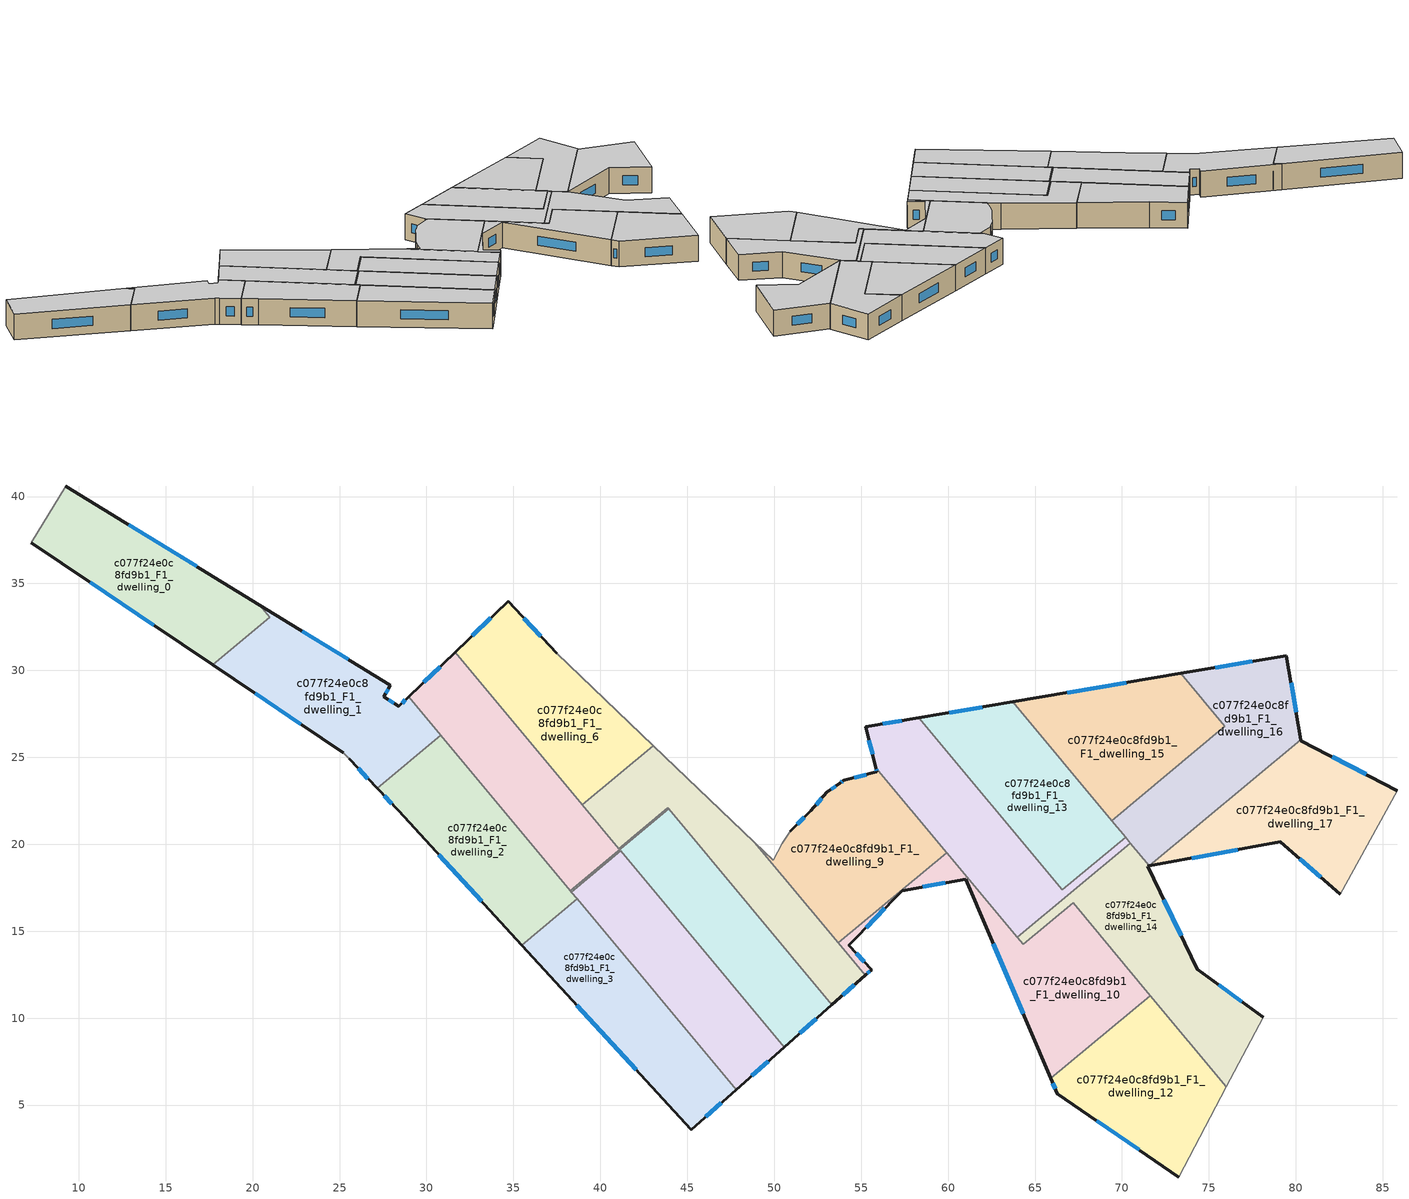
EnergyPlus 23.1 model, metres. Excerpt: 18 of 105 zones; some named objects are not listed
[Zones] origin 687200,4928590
c077f24e0c8fd9b1_F1_dwelling_0
 floor to c077f24e0c8fd9b1_F0_dwelling_0 (EU_floor_Construction): 20.42,33.75 20.99,33.06 17.71,30.32 7.26,37.34 9.26,40.6 z3
 wall outside (EU_wall_Construction): 20.42,33.75 9.26,40.6 / 7.26,37.34 17.71,30.32 z3:6
 wall to c077f24e0c8fd9b1_F1_dwelling_1 (EU_wall_Construction): 17.71,30.32 20.99,33.06 20.42,33.75 z3:6
 wall adiabatic (EU_wall_Construction): 9.26,40.6 7.26,37.34 z3:6
 window (EU_Window_Construction): 16.79,35.98 12.89,38.37 / 10.66,35.06 14.31,32.6 z3.98:5.02
 ceiling to c077f24e0c8fd9b1_F2_dwelling_0 (EU_floor_Construction): 20.99,33.06 20.42,33.75 9.26,40.6 7.26,37.34 17.71,30.32 z6
c077f24e0c8fd9b1_F1_dwelling_1
 floor to c077f24e0c8fd9b1_F0_dwelling_1 (EU_floor_Construction): 27.93,29.13 27.53,28.47 28.41,27.93 28.98,28.48 30.81,26.28 27.16,23.23 25.56,24.91 25.22,25.26 17.71,30.32 20.99,33.06 20.42,33.75 z3
 wall outside (EU_wall_Construction): 28.98,28.48 28.41,27.93 27.53,28.47 27.93,29.13 20.42,33.75 / 25.56,24.91 27.16,23.23 / 17.71,30.32 25.22,25.26 z3:6
 wall to c077f24e0c8fd9b1_F1_dwelling_2 (EU_wall_Construction): 27.16,23.23 30.81,26.28 z3:6
 wall adiabatic (EU_wall_Construction): 25.22,25.26 25.56,24.91 z3:6
 wall to c077f24e0c8fd9b1_F1_dwelling_4 (EU_wall_Construction): 30.81,26.28 28.98,28.48 z3:6
 window (EU_Window_Construction): 25.49,30.63 22.86,32.25 / 27.66,28.69 27.8,28.92 / 28.12,28.11 27.82,28.3 / 28.79,28.3 28.6,28.11 / 26.08,24.37 26.64,23.78 / 20.15,28.68 22.78,26.91 z3.98:5.02
 ceiling to c077f24e0c8fd9b1_F2_dwelling_1 (EU_floor_Construction): 30.81,26.28 28.98,28.48 28.41,27.93 27.53,28.47 27.93,29.13 20.42,33.75 20.99,33.06 17.71,30.32 25.22,25.26 25.56,24.91 27.16,23.23 z6
c077f24e0c8fd9b1_F1_dwelling_10
 floor to c077f24e0c8fd9b1_F0_dwelling_10 (EU_floor_Construction): 67.19,16.64 71.63,11.3 65.91,6.53 61.02,17.99 57.35,17.33 54.29,14.18 55.61,12.79 55.24,12.46 53.69,14.33 59.92,19.52 64.31,14.24 z3
 wall outside (EU_wall_Construction): 55.24,12.46 55.61,12.79 54.29,14.18 57.35,17.33 61.02,17.99 65.91,6.53 z3:6
 wall to c077f24e0c8fd9b1_F1_dwelling_9 (EU_wall_Construction): 59.92,19.52 53.69,14.33 z3:6
 wall to c077f24e0c8fd9b1_F1_dwelling_14 (EU_wall_Construction): 71.63,11.3 67.19,16.64 64.31,14.24 63.97,14.65 z3:6
 wall to c077f24e0c8fd9b1_F1_dwelling_12 (EU_wall_Construction): 65.91,6.53 71.63,11.3 z3:6
 wall to c077f24e0c8fd9b1_F1_dwelling_8 (EU_wall_Construction): 53.69,14.33 55.24,12.46 z3:6
 wall to c077f24e0c8fd9b1_F1_dwelling_11 (EU_wall_Construction): 63.97,14.65 59.92,19.52 z3:6
 window (EU_Window_Construction): 58.54,17.55 59.83,17.78 / 55.29,15.21 56.35,16.31 / 55.18,13.25 54.72,13.73 / 55.36,12.57 55.49,12.69 / 62.61,14.26 64.32,10.26 z3.98:5.02
 ceiling to c077f24e0c8fd9b1_F2_dwelling_10 (EU_floor_Construction): 71.63,11.3 67.19,16.64 64.31,14.24 59.92,19.52 53.69,14.33 55.24,12.46 55.61,12.79 54.29,14.18 57.35,17.33 61.02,17.99 65.91,6.53 z6
c077f24e0c8fd9b1_F1_dwelling_11
 floor to c077f24e0c8fd9b1_F0_dwelling_11 (EU_floor_Construction): 70.2,20.4 70.47,20.07 63.97,14.65 55.85,24.4 55.25,26.75 58.32,27.27 66.57,17.37 z3
 wall outside (EU_wall_Construction): 58.32,27.27 55.25,26.75 55.85,24.4 z3:6
 wall to c077f24e0c8fd9b1_F1_dwelling_13 (EU_wall_Construction): 70.2,20.4 66.57,17.37 58.32,27.27 z3:6
 wall to c077f24e0c8fd9b1_F1_dwelling_14 (EU_wall_Construction): 63.97,14.65 70.47,20.07 z3:6
 wall to c077f24e0c8fd9b1_F1_dwelling_16 (EU_wall_Construction): 70.47,20.07 70.2,20.4 z3:6
 wall to c077f24e0c8fd9b1_F1_dwelling_9 (EU_wall_Construction): 55.85,24.4 59.92,19.52 z3:6
 window (EU_Window_Construction): 57.32,27.1 56.25,26.92 / 55.45,25.99 55.65,25.16 z3.98:5.02
 ceiling to c077f24e0c8fd9b1_F2_dwelling_11 (EU_floor_Construction): 66.57,17.37 58.32,27.27 55.25,26.75 55.85,24.4 63.97,14.65 70.47,20.07 70.2,20.4 z6
c077f24e0c8fd9b1_F1_dwelling_12
 floor to c077f24e0c8fd9b1_F0_dwelling_12 (EU_floor_Construction): 71.63,11.3 76,6.06 73.26,0.86 66.28,5.65 65.91,6.53 z3
 wall outside (EU_wall_Construction): 65.91,6.53 66.28,5.65 73.26,0.86 z3:6
 wall adiabatic (EU_wall_Construction): 73.26,0.86 76,6.06 z3:6
 wall to c077f24e0c8fd9b1_F1_dwelling_14 (EU_wall_Construction): 76,6.06 71.63,11.3 z3:6
 window (EU_Window_Construction): 68.55,4.1 70.99,2.42 / 66.03,6.24 66.16,5.94 z3.98:5.02
 ceiling to c077f24e0c8fd9b1_F2_dwelling_12 (EU_floor_Construction): 73.26,0.86 76,6.06 71.63,11.3 65.91,6.53 66.28,5.65 z6
c077f24e0c8fd9b1_F1_dwelling_13
 floor to c077f24e0c8fd9b1_F0_dwelling_13 (EU_floor_Construction): 63.71,28.19 70.2,20.4 66.57,17.37 58.32,27.27 z3
 wall outside (EU_wall_Construction): 63.71,28.19 58.32,27.27 z3:6
 wall to c077f24e0c8fd9b1_F1_dwelling_15 (EU_wall_Construction): 69.4,21.36 63.71,28.19 z3:6
 wall to c077f24e0c8fd9b1_F1_dwelling_16 (EU_wall_Construction): 70.2,20.4 69.4,21.36 z3:6
 window (EU_Window_Construction): 61.96,27.89 60.08,27.57 z3.98:5.02
 ceiling to c077f24e0c8fd9b1_F2_dwelling_13 (EU_floor_Construction): 70.2,20.4 63.71,28.19 58.32,27.27 66.57,17.37 z6
c077f24e0c8fd9b1_F1_dwelling_14
 floor to c077f24e0c8fd9b1_F0_dwelling_14 (EU_floor_Construction): 71.57,18.76 71.49,18.74 74.33,12.8 78.11,10.06 76,6.06 67.19,16.64 64.31,14.24 63.97,14.65 70.47,20.07 z3
 wall outside (EU_wall_Construction): 78.11,10.06 74.33,12.8 71.49,18.74 71.57,18.76 z3:6
 wall adiabatic (EU_wall_Construction): 76,6.06 78.11,10.06 z3:6
 wall to c077f24e0c8fd9b1_F1_dwelling_16 (EU_wall_Construction): 71.57,18.76 70.48,20.07 z3:6
 window (EU_Window_Construction): 73.41,14.73 72.41,16.81 / 76.88,10.95 75.56,11.91 z3.98:5.02
 ceiling to c077f24e0c8fd9b1_F2_dwelling_14 (EU_floor_Construction): 76,6.06 78.11,10.06 74.33,12.8 71.49,18.74 71.57,18.76 70.47,20.07 63.97,14.65 64.31,14.24 67.19,16.64 z6
c077f24e0c8fd9b1_F1_dwelling_15
 floor to c077f24e0c8fd9b1_F0_dwelling_15 (EU_floor_Construction): 73.39,29.82 75.92,26.79 69.4,21.36 63.71,28.19 z3
 wall outside (EU_wall_Construction): 73.39,29.82 63.71,28.19 z3:6
 wall to c077f24e0c8fd9b1_F1_dwelling_16 (EU_wall_Construction): 69.4,21.36 75.92,26.79 73.39,29.82 z3:6
 window (EU_Window_Construction): 70.24,29.29 66.86,28.72 z3.98:5.02
 ceiling to c077f24e0c8fd9b1_F2_dwelling_15 (EU_floor_Construction): 75.92,26.79 73.39,29.82 63.71,28.19 69.4,21.36 z6
c077f24e0c8fd9b1_F1_dwelling_16
 floor to c077f24e0c8fd9b1_F0_dwelling_16 (EU_floor_Construction): 79.46,30.85 80.28,26.01 71.58,18.76 71.57,18.76 69.4,21.36 75.92,26.79 73.39,29.82 z3
 wall outside (EU_wall_Construction): 80.28,26.01 79.46,30.85 73.39,29.82 / 71.57,18.76 71.58,18.76 z3:6
 wall to c077f24e0c8fd9b1_F1_dwelling_17 (EU_wall_Construction): 71.58,18.76 80.28,26.01 z3:6
 window (EU_Window_Construction): 77.48,30.52 75.36,30.16 / 80.01,27.58 79.73,29.28 z3.98:5.02
 ceiling to c077f24e0c8fd9b1_F2_dwelling_16 (EU_floor_Construction): 80.28,26.01 79.46,30.85 73.39,29.82 75.92,26.79 69.4,21.36 71.57,18.76 71.58,18.76 z6
c077f24e0c8fd9b1_F1_dwelling_17
 floor to c077f24e0c8fd9b1_F0_dwelling_17 (EU_floor_Construction): 85.84,23.08 82.55,17.11 79.09,20.14 71.58,18.76 80.28,26.01 80.29,25.95 z3
 wall outside (EU_wall_Construction): 85.84,23.08 80.29,25.95 80.28,26.01 / 71.58,18.76 79.09,20.14 82.55,17.11 z3:6
 wall adiabatic (EU_wall_Construction): 82.55,17.11 85.84,23.08 z3:6
 window (EU_Window_Construction): 84.04,24.02 82.09,25.02 / 80.22,19.16 81.42,18.1 / 74.02,19.21 76.65,19.69 z3.98:5.02
 ceiling to c077f24e0c8fd9b1_F2_dwelling_17 (EU_floor_Construction): 82.55,17.11 85.84,23.08 80.29,25.95 80.28,26.01 71.58,18.76 79.09,20.14 z6
c077f24e0c8fd9b1_F1_dwelling_2
 floor to c077f24e0c8fd9b1_F0_dwelling_2 (EU_floor_Construction): 30.81,26.28 38.66,16.86 35.48,14.21 28.4,21.91 27.16,23.23 z3
 wall outside (EU_wall_Construction): 27.16,23.23 28.4,21.91 35.48,14.21 z3:6
 wall to c077f24e0c8fd9b1_F1_dwelling_3 (EU_wall_Construction): 35.48,14.21 38.66,16.86 z3:6
 wall to c077f24e0c8fd9b1_F1_dwelling_5 (EU_wall_Construction): 38.66,16.86 38.33,17.25 z3:6
 wall to c077f24e0c8fd9b1_F1_dwelling_4 (EU_wall_Construction): 38.27,17.32 30.81,26.27 z3:6
 wall to c077f24e0c8fd9b1_F1_dwelling_7 (EU_wall_Construction): 38.33,17.25 38.27,17.32 z3:6
 window (EU_Window_Construction): 30.7,19.41 33.18,16.71 / 27.56,22.8 28,22.34 z3.98:5.02
 ceiling to c077f24e0c8fd9b1_F2_dwelling_2 (EU_floor_Construction): 38.66,16.86 30.81,26.28 27.16,23.23 28.4,21.91 35.48,14.21 z6
c077f24e0c8fd9b1_F1_dwelling_3
 floor to c077f24e0c8fd9b1_F0_dwelling_3 (EU_floor_Construction): 38.66,16.86 47.8,5.88 45.22,3.59 35.48,14.21 z3
 wall outside (EU_wall_Construction): 35.48,14.21 45.22,3.59 47.8,5.88 z3:6
 wall to c077f24e0c8fd9b1_F1_dwelling_5 (EU_wall_Construction): 47.8,5.88 38.66,16.86 z3:6
 window (EU_Window_Construction): 38.65,10.75 42.05,7.05 / 46.06,4.34 46.96,5.14 z3.98:5.02
 ceiling to c077f24e0c8fd9b1_F2_dwelling_3 (EU_floor_Construction): 47.8,5.88 38.66,16.86 35.48,14.21 45.22,3.59 z6
c077f24e0c8fd9b1_F1_dwelling_4
 floor to c077f24e0c8fd9b1_F0_dwelling_4 (EU_floor_Construction): 43.87,22.11 43.93,22.03 38.27,17.32 28.98,28.48 31.65,31.04 41.05,19.76 z3
 wall outside (EU_wall_Construction): 31.65,31.04 28.98,28.48 z3:6
 wall to c077f24e0c8fd9b1_F1_dwelling_8 (EU_wall_Construction): 43.93,22.03 43.87,22.11 41.05,19.76 38.96,22.26 z3:6
 wall to c077f24e0c8fd9b1_F1_dwelling_7 (EU_wall_Construction): 38.27,17.32 43.93,22.03 z3:6
 wall to c077f24e0c8fd9b1_F1_dwelling_6 (EU_wall_Construction): 38.96,22.26 31.65,31.04 z3:6
 window (EU_Window_Construction): 30.78,30.21 29.85,29.31 z3.98:5.02
 ceiling to c077f24e0c8fd9b1_F2_dwelling_4 (EU_floor_Construction): 41.05,19.76 31.65,31.04 28.98,28.48 38.27,17.32 43.93,22.03 43.87,22.11 z6
c077f24e0c8fd9b1_F1_dwelling_5
 floor to c077f24e0c8fd9b1_F0_dwelling_5 (EU_floor_Construction): 41.17,19.61 50.57,8.33 47.8,5.88 38.33,17.25 z3
 wall outside (EU_wall_Construction): 47.8,5.88 50.57,8.33 z3:6
 wall to c077f24e0c8fd9b1_F1_dwelling_7 (EU_wall_Construction): 50.57,8.33 41.17,19.61 38.33,17.25 z3:6
 window (EU_Window_Construction): 48.7,6.68 49.67,7.53 z3.98:5.02
 ceiling to c077f24e0c8fd9b1_F2_dwelling_5 (EU_floor_Construction): 50.57,8.33 41.17,19.61 38.33,17.25 47.8,5.88 z6
c077f24e0c8fd9b1_F1_dwelling_6
 floor to c077f24e0c8fd9b1_F0_dwelling_6 (EU_floor_Construction): 37.49,30.97 43.05,25.67 38.96,22.26 31.65,31.04 34.7,33.97 z3
 wall outside (EU_wall_Construction): 37.49,30.97 34.7,33.97 31.65,31.04 z3:6
 wall adiabatic (EU_wall_Construction): 43.05,25.67 37.49,30.97 z3:6
 wall to c077f24e0c8fd9b1_F1_dwelling_8 (EU_wall_Construction): 38.96,22.26 43.05,25.67 z3:6
 window (EU_Window_Construction): 36.58,31.95 35.61,33 / 33.71,33.02 32.64,31.99 z3.98:5.02
 ceiling to c077f24e0c8fd9b1_F2_dwelling_6 (EU_floor_Construction): 43.05,25.67 37.49,30.97 34.7,33.97 31.65,31.04 38.96,22.26 z6
c077f24e0c8fd9b1_F1_dwelling_7
 floor to c077f24e0c8fd9b1_F0_dwelling_7 (EU_floor_Construction): 43.93,22.03 53.32,10.76 50.57,8.33 41.17,19.61 38.33,17.25 38.27,17.32 z3
 wall outside (EU_wall_Construction): 50.57,8.33 53.32,10.76 z3:6
 wall to c077f24e0c8fd9b1_F1_dwelling_8 (EU_wall_Construction): 53.32,10.76 43.93,22.03 z3:6
 window (EU_Window_Construction): 51.46,9.12 52.42,9.97 z3.98:5.02
 ceiling to c077f24e0c8fd9b1_F2_dwelling_7 (EU_floor_Construction): 53.32,10.76 43.93,22.03 38.27,17.32 38.33,17.25 41.17,19.61 50.57,8.33 z6
c077f24e0c8fd9b1_F1_dwelling_8
 floor to c077f24e0c8fd9b1_F0_dwelling_8 (EU_floor_Construction): 48.86,20.12 55.24,12.46 53.32,10.76 43.87,22.11 41.05,19.76 38.96,22.26 43.05,25.67 z3
 wall outside (EU_wall_Construction): 53.32,10.76 55.24,12.46 z3:6
 wall adiabatic (EU_wall_Construction): 48.86,20.12 43.05,25.67 z3:6
 wall to c077f24e0c8fd9b1_F1_dwelling_9 (EU_wall_Construction): 53.68,14.33 48.86,20.12 z3:6
 window (EU_Window_Construction): 53.94,11.32 54.61,11.91 z3.98:5.02
 ceiling to c077f24e0c8fd9b1_F2_dwelling_8 (EU_floor_Construction): 55.24,12.46 48.86,20.12 43.05,25.67 38.96,22.26 41.05,19.76 43.87,22.11 53.32,10.76 z6
c077f24e0c8fd9b1_F1_dwelling_9
 floor to c077f24e0c8fd9b1_F0_dwelling_9 (EU_floor_Construction): 55.91,24.16 55.85,24.4 59.92,19.52 53.69,14.33 48.86,20.12 49.93,19.09 50.46,20.05 50.93,20.75 52.1,21.93 53.03,22.98 53.78,23.52 53.99,23.67 z3
 wall outside (EU_wall_Construction): 55.85,24.4 55.91,24.16 53.99,23.67 53.78,23.52 53.03,22.98 52.1,21.93 50.93,20.75 z3:6
 wall adiabatic (EU_wall_Construction): 50.93,20.75 50.46,20.05 49.93,19.09 48.86,20.12 z3:6
 window (EU_Window_Construction): 51.72,21.55 51.31,21.14 / 52.73,22.64 52.4,22.28 / 53.54,23.35 53.27,23.16 / 53.92,23.62 53.85,23.57 / 55.29,24 54.61,23.83 / 55.87,24.32 55.89,24.24 z3.98:5.02
 ceiling to c077f24e0c8fd9b1_F2_dwelling_9 (EU_floor_Construction): 59.92,19.52 55.85,24.4 55.91,24.16 53.99,23.67 53.78,23.52 53.03,22.98 52.1,21.93 50.93,20.75 50.46,20.05 49.93,19.09 48.86,20.12 53.69,14.33 z6
[Building]
EU S2 Campaign: North Axis=0; Terrain=City; Solar Distribution=FullExterior
[Site:Location]
Bologna: Latitude=44.5; Longitude=11.25; Time Zone=1; Elevation=37
[SizingPeriod:WeatherFileDays]
AnnualSizingPeriod: Begin Month=1; Begin Day of Month=1; End Month=12; End Day of Month=31; Day of Week for Start Day=Monday; Use Weather File Daylight Saving Period=No; Use Weather File Rain and Snow Indicators=No
[MATERIAL]
EU_InternalMass_Material: Roughness=MediumRough; Thickness=0.1; Conductivity=1; Density=1800; Specific Heat=900; Thermal Absorptance=0.9; Solar Absorptance=0.7; Visible Absorptance=0.7
[MATERIAL:NOMASS] Roughness=MediumRough; Thermal Absorptance=0.9; Solar Absorptance=0.7; Visible Absorptance=0.7
Name | Thermal Resistance
EU_wall_NoMass | 0.905828
EU_floor_NoMass | 0.67114
[WINDOWMATERIAL:SIMPLEGLAZINGSYSTEM]
EU_Window_SimpleGlazing: UFactor=4.52486; Solar Heat Gain Coefficient=0.85; Visible Transmittance=0.85
[CONSTRUCTION]
EU_wall_Construction: EU_wall_NoMass
EU_floor_Construction: EU_floor_NoMass
EU_Window_Construction: EU_Window_SimpleGlazing
EU_InternalMass_Construction: EU_InternalMass_Material
[ZONE] Type=1; Multiplier=1; Ceiling Height=autocalculate; Floor Area=autocalculate; Part of Total Floor Area=Yes
Name | Volume
c077f24e0c8fd9b1_F1_dwelling_0; c077f24e0c8fd9b1_F1_dwelling_12 | 163.23
c077f24e0c8fd9b1_F1_dwelling_1 | 163.218
c077f24e0c8fd9b1_F1_dwelling_10 | 163.221
c077f24e0c8fd9b1_F1_dwelling_11; c077f24e0c8fd9b1_F1_dwelling_3 | 163.24
c077f24e0c8fd9b1_F1_dwelling_13 | 163.247
c077f24e0c8fd9b1_F1_dwelling_14; c077f24e0c8fd9b1_F1_dwelling_17 | 163.213
c077f24e0c8fd9b1_F1_dwelling_15 | 163.215
c077f24e0c8fd9b1_F1_dwelling_16; c077f24e0c8fd9b1_F1_dwelling_5 | 163.236
c077f24e0c8fd9b1_F1_dwelling_2 | 163.231
c077f24e0c8fd9b1_F1_dwelling_4 | 163.241
c077f24e0c8fd9b1_F1_dwelling_6 | 163.234
c077f24e0c8fd9b1_F1_dwelling_7 | 163.205
c077f24e0c8fd9b1_F1_dwelling_8 | 163.242
c077f24e0c8fd9b1_F1_dwelling_9 | 163.214
[INTERNALMASS] Construction=EU_InternalMass_Construction
Name | Zone or ZoneList | Surface Area
c077f24e0c8fd9b1_F1_dwelling_0_EU_InternalMass | c077f24e0c8fd9b1_F1_dwelling_0 | 54.409
c077f24e0c8fd9b1_F1_dwelling_1_EU_InternalMass | c077f24e0c8fd9b1_F1_dwelling_1 | 54.4051
c077f24e0c8fd9b1_F1_dwelling_2_EU_InternalMass | c077f24e0c8fd9b1_F1_dwelling_2 | 54.4093
c077f24e0c8fd9b1_F1_dwelling_3_EU_InternalMass | c077f24e0c8fd9b1_F1_dwelling_3 | 54.414
c077f24e0c8fd9b1_F1_dwelling_4_EU_InternalMass | c077f24e0c8fd9b1_F1_dwelling_4 | 54.4125
c077f24e0c8fd9b1_F1_dwelling_5_EU_InternalMass | c077f24e0c8fd9b1_F1_dwelling_5 | 54.4118
c077f24e0c8fd9b1_F1_dwelling_6_EU_InternalMass | c077f24e0c8fd9b1_F1_dwelling_6 | 54.4125
c077f24e0c8fd9b1_F1_dwelling_7_EU_InternalMass | c077f24e0c8fd9b1_F1_dwelling_7 | 54.4021
c077f24e0c8fd9b1_F1_dwelling_8_EU_InternalMass | c077f24e0c8fd9b1_F1_dwelling_8 | 54.414
c077f24e0c8fd9b1_F1_dwelling_9_EU_InternalMass | c077f24e0c8fd9b1_F1_dwelling_9 | 54.4055
c077f24e0c8fd9b1_F1_dwelling_10_EU_InternalMass | c077f24e0c8fd9b1_F1_dwelling_10 | 54.4069
c077f24e0c8fd9b1_F1_dwelling_11_EU_InternalMass | c077f24e0c8fd9b1_F1_dwelling_11 | 54.4137
c077f24e0c8fd9b1_F1_dwelling_12_EU_InternalMass | c077f24e0c8fd9b1_F1_dwelling_12 | 54.4093
c077f24e0c8fd9b1_F1_dwelling_13_EU_InternalMass | c077f24e0c8fd9b1_F1_dwelling_13 | 54.415
c077f24e0c8fd9b1_F1_dwelling_14_EU_InternalMass | c077f24e0c8fd9b1_F1_dwelling_14 | 54.4045
c077f24e0c8fd9b1_F1_dwelling_15_EU_InternalMass | c077f24e0c8fd9b1_F1_dwelling_15 | 54.4053
c077f24e0c8fd9b1_F1_dwelling_16_EU_InternalMass | c077f24e0c8fd9b1_F1_dwelling_16 | 54.412
c077f24e0c8fd9b1_F1_dwelling_17_EU_InternalMass | c077f24e0c8fd9b1_F1_dwelling_17 | 54.4054
[OTHEREQUIPMENT] Fuel Type=Electricity; Design Level Calculation Method=Watts/Area; Power per Zone Floor Area=1; Fraction Latent=0; Fraction Radiant=0; Fraction Lost=0; Carbon Dioxide Generation Rate=0; EndUse Subcategory=EU_Step8_InternalGains
Name | Zone or ZoneList or Space or SpaceList | Schedule
EU_Step8_InternalGain_c077f24e0c8fd9b1_F1_dwelling_0_f000 | c077f24e0c8fd9b1_F1_dwelling_0 | EU_Step8_GainSchedule_c077f24e0c8fd9b1_F1_dwelling_0_f000
EU_Step8_InternalGain_c077f24e0c8fd9b1_F1_dwelling_1_f000 | c077f24e0c8fd9b1_F1_dwelling_1 | EU_Step8_GainSchedule_c077f24e0c8fd9b1_F1_dwelling_1_f000
EU_Step8_InternalGain_c077f24e0c8fd9b1_F1_dwelling_2_f000 | c077f24e0c8fd9b1_F1_dwelling_2 | EU_Step8_GainSchedule_c077f24e0c8fd9b1_F1_dwelling_2_f000
EU_Step8_InternalGain_c077f24e0c8fd9b1_F1_dwelling_3_f000 | c077f24e0c8fd9b1_F1_dwelling_3 | EU_Step8_GainSchedule_c077f24e0c8fd9b1_F1_dwelling_3_f000
EU_Step8_InternalGain_c077f24e0c8fd9b1_F1_dwelling_4_f000 | c077f24e0c8fd9b1_F1_dwelling_4 | EU_Step8_GainSchedule_c077f24e0c8fd9b1_F1_dwelling_4_f000
EU_Step8_InternalGain_c077f24e0c8fd9b1_F1_dwelling_5_f000 | c077f24e0c8fd9b1_F1_dwelling_5 | EU_Step8_GainSchedule_c077f24e0c8fd9b1_F1_dwelling_5_f000
EU_Step8_InternalGain_c077f24e0c8fd9b1_F1_dwelling_6_f000 | c077f24e0c8fd9b1_F1_dwelling_6 | EU_Step8_GainSchedule_c077f24e0c8fd9b1_F1_dwelling_6_f000
EU_Step8_InternalGain_c077f24e0c8fd9b1_F1_dwelling_7_f000 | c077f24e0c8fd9b1_F1_dwelling_7 | EU_Step8_GainSchedule_c077f24e0c8fd9b1_F1_dwelling_7_f000
EU_Step8_InternalGain_c077f24e0c8fd9b1_F1_dwelling_8_f000 | c077f24e0c8fd9b1_F1_dwelling_8 | EU_Step8_GainSchedule_c077f24e0c8fd9b1_F1_dwelling_8_f000
EU_Step8_InternalGain_c077f24e0c8fd9b1_F1_dwelling_9_f000 | c077f24e0c8fd9b1_F1_dwelling_9 | EU_Step8_GainSchedule_c077f24e0c8fd9b1_F1_dwelling_9_f000
EU_Step8_InternalGain_c077f24e0c8fd9b1_F1_dwelling_10_f000 | c077f24e0c8fd9b1_F1_dwelling_10 | EU_Step8_GainSchedule_c077f24e0c8fd9b1_F1_dwelling_10_f000
EU_Step8_InternalGain_c077f24e0c8fd9b1_F1_dwelling_11_f000 | c077f24e0c8fd9b1_F1_dwelling_11 | EU_Step8_GainSchedule_c077f24e0c8fd9b1_F1_dwelling_11_f000
EU_Step8_InternalGain_c077f24e0c8fd9b1_F1_dwelling_12_f000 | c077f24e0c8fd9b1_F1_dwelling_12 | EU_Step8_GainSchedule_c077f24e0c8fd9b1_F1_dwelling_12_f000
EU_Step8_InternalGain_c077f24e0c8fd9b1_F1_dwelling_13_f000 | c077f24e0c8fd9b1_F1_dwelling_13 | EU_Step8_GainSchedule_c077f24e0c8fd9b1_F1_dwelling_13_f000
EU_Step8_InternalGain_c077f24e0c8fd9b1_F1_dwelling_14_f000 | c077f24e0c8fd9b1_F1_dwelling_14 | EU_Step8_GainSchedule_c077f24e0c8fd9b1_F1_dwelling_14_f000
EU_Step8_InternalGain_c077f24e0c8fd9b1_F1_dwelling_15_f000 | c077f24e0c8fd9b1_F1_dwelling_15 | EU_Step8_GainSchedule_c077f24e0c8fd9b1_F1_dwelling_15_f000
EU_Step8_InternalGain_c077f24e0c8fd9b1_F1_dwelling_16_f000 | c077f24e0c8fd9b1_F1_dwelling_16 | EU_Step8_GainSchedule_c077f24e0c8fd9b1_F1_dwelling_16_f000
EU_Step8_InternalGain_c077f24e0c8fd9b1_F1_dwelling_17_f000 | c077f24e0c8fd9b1_F1_dwelling_17 | EU_Step8_GainSchedule_c077f24e0c8fd9b1_F1_dwelling_17_f000
[ZONEVENTILATION:DESIGNFLOWRATE] Schedule=EU_AlwaysOn; Design Flow Rate Calculation Method=AirChanges/Hour; Air Changes per Hour=0.73129; Ventilation Type=Natural; Fan Pressure Rise=0; Fan Total Efficiency=1; Constant Term Coefficient=1; Temperature Term Coefficient=0; Velocity Term Coefficient=0; Velocity Squared Term Coefficient=0; Minimum Indoor Temperature=-100; Maximum Indoor Temperature=100; Delta Temperature=-100; Minimum Outdoor Temperature=-100; Maximum Outdoor Temperature=100; Maximum Wind Speed=40
Name | Zone or ZoneList or Space or SpaceList
EU_ConstantAir_c077f24e0c8fd9b1_F1_dwelling_0 | c077f24e0c8fd9b1_F1_dwelling_0
EU_ConstantAir_c077f24e0c8fd9b1_F1_dwelling_1 | c077f24e0c8fd9b1_F1_dwelling_1
EU_ConstantAir_c077f24e0c8fd9b1_F1_dwelling_2 | c077f24e0c8fd9b1_F1_dwelling_2
EU_ConstantAir_c077f24e0c8fd9b1_F1_dwelling_3 | c077f24e0c8fd9b1_F1_dwelling_3
EU_ConstantAir_c077f24e0c8fd9b1_F1_dwelling_4 | c077f24e0c8fd9b1_F1_dwelling_4
EU_ConstantAir_c077f24e0c8fd9b1_F1_dwelling_5 | c077f24e0c8fd9b1_F1_dwelling_5
EU_ConstantAir_c077f24e0c8fd9b1_F1_dwelling_6 | c077f24e0c8fd9b1_F1_dwelling_6
EU_ConstantAir_c077f24e0c8fd9b1_F1_dwelling_7 | c077f24e0c8fd9b1_F1_dwelling_7
EU_ConstantAir_c077f24e0c8fd9b1_F1_dwelling_8 | c077f24e0c8fd9b1_F1_dwelling_8
EU_ConstantAir_c077f24e0c8fd9b1_F1_dwelling_9 | c077f24e0c8fd9b1_F1_dwelling_9
EU_ConstantAir_c077f24e0c8fd9b1_F1_dwelling_10 | c077f24e0c8fd9b1_F1_dwelling_10
EU_ConstantAir_c077f24e0c8fd9b1_F1_dwelling_11 | c077f24e0c8fd9b1_F1_dwelling_11
EU_ConstantAir_c077f24e0c8fd9b1_F1_dwelling_12 | c077f24e0c8fd9b1_F1_dwelling_12
EU_ConstantAir_c077f24e0c8fd9b1_F1_dwelling_13 | c077f24e0c8fd9b1_F1_dwelling_13
EU_ConstantAir_c077f24e0c8fd9b1_F1_dwelling_14 | c077f24e0c8fd9b1_F1_dwelling_14
EU_ConstantAir_c077f24e0c8fd9b1_F1_dwelling_15 | c077f24e0c8fd9b1_F1_dwelling_15
EU_ConstantAir_c077f24e0c8fd9b1_F1_dwelling_16 | c077f24e0c8fd9b1_F1_dwelling_16
EU_ConstantAir_c077f24e0c8fd9b1_F1_dwelling_17 | c077f24e0c8fd9b1_F1_dwelling_17
[HVACTEMPLATE:ZONE:IDEALLOADSAIRSYSTEM] System Availability Schedule=EU_AlwaysOn; Maximum Heating Supply Air Temperature=50; Minimum Cooling Supply Air Temperature=13; Maximum Heating Supply Air Humidity Ratio=0.0156; Minimum Cooling Supply Air Humidity Ratio=0.0077; Heating Limit=NoLimit; Cooling Limit=NoLimit; Heating Availability Schedule=EU_AlwaysOn; Cooling Availability Schedule=EU_CoolingOff; Dehumidification Control Type=ConstantSensibleHeatRatio; Cooling Sensible Heat Ratio=0.7; Dehumidification Setpoint=60; Humidification Control Type=None; Humidification Setpoint=30; Outdoor Air Method=None; Outdoor Air Flow Rate per Person=0.00944; Outdoor Air Flow Rate per Zone Floor Area=0; Outdoor Air Flow Rate per Zone=0; Demand Controlled Ventilation Type=None; Outdoor Air Economizer Type=NoEconomizer; Heat Recovery Type=None; Sensible Heat Recovery Effectiveness=0.7; Latent Heat Recovery Effectiveness=0.65
Name | Template Thermostat
c077f24e0c8fd9b1_F1_dwelling_0 | EU_HeatOnly_c077f24e0c8fd9b1_F1_dwelling_0
c077f24e0c8fd9b1_F1_dwelling_1 | EU_HeatOnly_c077f24e0c8fd9b1_F1_dwelling_1
c077f24e0c8fd9b1_F1_dwelling_2 | EU_HeatOnly_c077f24e0c8fd9b1_F1_dwelling_2
c077f24e0c8fd9b1_F1_dwelling_3 | EU_HeatOnly_c077f24e0c8fd9b1_F1_dwelling_3
c077f24e0c8fd9b1_F1_dwelling_4 | EU_HeatOnly_c077f24e0c8fd9b1_F1_dwelling_4
c077f24e0c8fd9b1_F1_dwelling_5 | EU_HeatOnly_c077f24e0c8fd9b1_F1_dwelling_5
c077f24e0c8fd9b1_F1_dwelling_6 | EU_HeatOnly_c077f24e0c8fd9b1_F1_dwelling_6
c077f24e0c8fd9b1_F1_dwelling_7 | EU_HeatOnly_c077f24e0c8fd9b1_F1_dwelling_7
c077f24e0c8fd9b1_F1_dwelling_8 | EU_HeatOnly_c077f24e0c8fd9b1_F1_dwelling_8
c077f24e0c8fd9b1_F1_dwelling_9 | EU_HeatOnly_c077f24e0c8fd9b1_F1_dwelling_9
c077f24e0c8fd9b1_F1_dwelling_10 | EU_HeatOnly_c077f24e0c8fd9b1_F1_dwelling_10
c077f24e0c8fd9b1_F1_dwelling_11 | EU_HeatOnly_c077f24e0c8fd9b1_F1_dwelling_11
c077f24e0c8fd9b1_F1_dwelling_12 | EU_HeatOnly_c077f24e0c8fd9b1_F1_dwelling_12
c077f24e0c8fd9b1_F1_dwelling_13 | EU_HeatOnly_c077f24e0c8fd9b1_F1_dwelling_13
c077f24e0c8fd9b1_F1_dwelling_14 | EU_HeatOnly_c077f24e0c8fd9b1_F1_dwelling_14
c077f24e0c8fd9b1_F1_dwelling_15 | EU_HeatOnly_c077f24e0c8fd9b1_F1_dwelling_15
c077f24e0c8fd9b1_F1_dwelling_16 | EU_HeatOnly_c077f24e0c8fd9b1_F1_dwelling_16
c077f24e0c8fd9b1_F1_dwelling_17 | EU_HeatOnly_c077f24e0c8fd9b1_F1_dwelling_17
[SIZING:ZONE] Zone Cooling Design Supply Air Temperature Input Method=SupplyAirTemperature; Zone Cooling Design Supply Air Temperature=13; Zone Heating Design Supply Air Temperature Input Method=SupplyAirTemperature; Zone Heating Design Supply Air Temperature=50; Zone Cooling Design Supply Air Humidity Ratio=0.008; Zone Heating Design Supply Air Humidity Ratio=0.008; Cooling Design Air Flow Method=DesignDay; Cooling Design Air Flow Rate=0; Cooling Minimum Air Flow per Zone Floor Area=0.000762; Cooling Minimum Air Flow=0; Cooling Minimum Air Flow Fraction=0.2; Heating Design Air Flow Method=DesignDay; Heating Design Air Flow Rate=0; Heating Maximum Air Flow per Zone Floor Area=0.002032; Heating Maximum Air Flow=0.141576; Heating Maximum Air Flow Fraction=0.3; Account for Dedicated Outdoor Air System=No; Dedicated Outdoor Air System Control Strategy=NeutralSupplyAir; Dedicated Outdoor Air Low Setpoint Temperature for Design=autosize; Dedicated Outdoor Air High Setpoint Temperature for Design=autosize; Zone Load Sizing Method=Sensible Load Only No Latent Load; Zone Latent Cooling Design Supply Air Humidity Ratio Input Method=HumidityRatioDifference; Zone Cooling Design Supply Air Humidity Ratio Difference=0.005; Zone Latent Heating Design Supply Air Humidity Ratio Input Method=HumidityRatioDifference; Zone Humidification Design Supply Air Humidity Ratio Difference=0.005
c077f24e0c8fd9b1_F1_dwelling_0; c077f24e0c8fd9b1_F1_dwelling_1; c077f24e0c8fd9b1_F1_dwelling_2; c077f24e0c8fd9b1_F1_dwelling_3; c077f24e0c8fd9b1_F1_dwelling_4; c077f24e0c8fd9b1_F1_dwelling_5; c077f24e0c8fd9b1_F1_dwelling_6; c077f24e0c8fd9b1_F1_dwelling_7; c077f24e0c8fd9b1_F1_dwelling_8; c077f24e0c8fd9b1_F1_dwelling_9; c077f24e0c8fd9b1_F1_dwelling_10; c077f24e0c8fd9b1_F1_dwelling_11; c077f24e0c8fd9b1_F1_dwelling_12; c077f24e0c8fd9b1_F1_dwelling_13; c077f24e0c8fd9b1_F1_dwelling_14; c077f24e0c8fd9b1_F1_dwelling_15; c077f24e0c8fd9b1_F1_dwelling_16; c077f24e0c8fd9b1_F1_dwelling_17
[SCHEDULE:CONSTANT]
Name | Hourly Value
EU_AlwaysOn | 1
EU_CoolingOff | 0
[SCHEDULE:FILE] Column Number=1; Rows to Skip at Top=0; Number of Hours of Data=8760; Column Separator=Comma; Interpolate to Timestep=No; Minutes per Item=60; Adjust Schedule for Daylight Savings=Yes
Name | File
EU_Step8_GainSchedule_c077f24e0c8fd9b1_F1_dwelling_0_f000 | ../../schedules/c077f24e0c8fd9b1/c077f24e0c8fd9b1_F1_dwelling_0_f000_gain.csv
EU_Step8_GainSchedule_c077f24e0c8fd9b1_F1_dwelling_1_f000 | ../../schedules/c077f24e0c8fd9b1/c077f24e0c8fd9b1_F1_dwelling_1_f000_gain.csv
EU_Step8_GainSchedule_c077f24e0c8fd9b1_F1_dwelling_2_f000 | ../../schedules/c077f24e0c8fd9b1/c077f24e0c8fd9b1_F1_dwelling_2_f000_gain.csv
EU_Step8_GainSchedule_c077f24e0c8fd9b1_F1_dwelling_3_f000 | ../../schedules/c077f24e0c8fd9b1/c077f24e0c8fd9b1_F1_dwelling_3_f000_gain.csv
EU_Step8_GainSchedule_c077f24e0c8fd9b1_F1_dwelling_4_f000 | ../../schedules/c077f24e0c8fd9b1/c077f24e0c8fd9b1_F1_dwelling_4_f000_gain.csv
EU_Step8_GainSchedule_c077f24e0c8fd9b1_F1_dwelling_5_f000 | ../../schedules/c077f24e0c8fd9b1/c077f24e0c8fd9b1_F1_dwelling_5_f000_gain.csv
EU_Step8_GainSchedule_c077f24e0c8fd9b1_F1_dwelling_6_f000 | ../../schedules/c077f24e0c8fd9b1/c077f24e0c8fd9b1_F1_dwelling_6_f000_gain.csv
EU_Step8_GainSchedule_c077f24e0c8fd9b1_F1_dwelling_7_f000 | ../../schedules/c077f24e0c8fd9b1/c077f24e0c8fd9b1_F1_dwelling_7_f000_gain.csv
EU_Step8_GainSchedule_c077f24e0c8fd9b1_F1_dwelling_8_f000 | ../../schedules/c077f24e0c8fd9b1/c077f24e0c8fd9b1_F1_dwelling_8_f000_gain.csv
EU_Step8_GainSchedule_c077f24e0c8fd9b1_F1_dwelling_9_f000 | ../../schedules/c077f24e0c8fd9b1/c077f24e0c8fd9b1_F1_dwelling_9_f000_gain.csv
EU_Step8_GainSchedule_c077f24e0c8fd9b1_F1_dwelling_10_f000 | ../../schedules/c077f24e0c8fd9b1/c077f24e0c8fd9b1_F1_dwelling_10_f000_gain.csv
EU_Step8_GainSchedule_c077f24e0c8fd9b1_F1_dwelling_11_f000 | ../../schedules/c077f24e0c8fd9b1/c077f24e0c8fd9b1_F1_dwelling_11_f000_gain.csv
EU_Step8_GainSchedule_c077f24e0c8fd9b1_F1_dwelling_12_f000 | ../../schedules/c077f24e0c8fd9b1/c077f24e0c8fd9b1_F1_dwelling_12_f000_gain.csv
EU_Step8_GainSchedule_c077f24e0c8fd9b1_F1_dwelling_13_f000 | ../../schedules/c077f24e0c8fd9b1/c077f24e0c8fd9b1_F1_dwelling_13_f000_gain.csv
EU_Step8_GainSchedule_c077f24e0c8fd9b1_F1_dwelling_14_f000 | ../../schedules/c077f24e0c8fd9b1/c077f24e0c8fd9b1_F1_dwelling_14_f000_gain.csv
EU_Step8_GainSchedule_c077f24e0c8fd9b1_F1_dwelling_15_f000 | ../../schedules/c077f24e0c8fd9b1/c077f24e0c8fd9b1_F1_dwelling_15_f000_gain.csv
EU_Step8_GainSchedule_c077f24e0c8fd9b1_F1_dwelling_16_f000 | ../../schedules/c077f24e0c8fd9b1/c077f24e0c8fd9b1_F1_dwelling_16_f000_gain.csv
EU_Step8_GainSchedule_c077f24e0c8fd9b1_F1_dwelling_17_f000 | ../../schedules/c077f24e0c8fd9b1/c077f24e0c8fd9b1_F1_dwelling_17_f000_gain.csv
